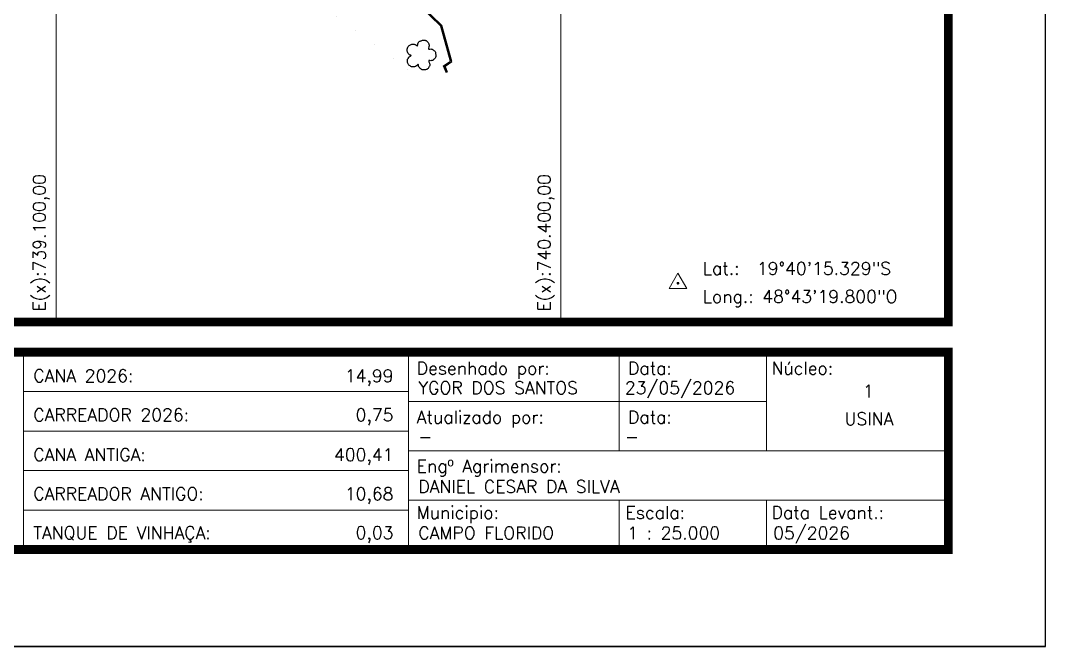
# Model space of a CAD drawing. Extents: x 736398 to 741648, y 7820208 to 7827633.
# Drawn here: x 739009 to 741648, y 7820208 to 7821821 of the extents above; entities that cross this region are included whole.
import ezdxf
from ezdxf.enums import TextEntityAlignment as Align

# ---------------------------------------------------------------- set-up
doc = ezdxf.new("R2010")
doc.units = 0
doc.linetypes.add('CONTINUO', pattern=[0])
doc.linetypes.add('LIN0', pattern=[0])
for name, color, linetype in [('CERCA', 54, 'CERCA_TopoEVN'), ('CURSOS_D_AGUA', 174, 'Continuous'), ('MARGEM', 7, 'CONTINUO'), ('MATO', 3, 'Continuous'), ('TEXTO', 7, 'Continuous')]:
    doc.layers.add(name, color=color, linetype=linetype)
doc.layers.add('MALHA', color=253, linetype='Continuous', lineweight=13)
doc.styles.add('ROMANS', font='romans')
doc.styles.add('SIMPLEX', font='simplex', dxfattribs={"height": 0.2})
doc.styles.get("Standard").update_dxf_attribs({"font": 'arial.ttf'})
doc.linetypes.add('CERCA_TopoEVN', pattern='A,0.5,-0.2,["X",Standard,S=0.1,R=0,X=-0.1,Y=-0.05],-0.2', length=0.9)

# ---------------------------------------------------------------- blocks, each defined once
blk = doc.blocks.new('MATO')
at = {"layer": 'MATO', "linetype": 'LIN0', "elevation": 1413.2, "flags": 128}
blk.add_lwpolyline([(737601.9, 7822485.5), (737601, 7822484.7), (737600, 7822483.8), (737598.9, 7822483), (737597.7, 7822482.6), (737596.4, 7822482.5), (737595.1, 7822482.5), (737594.1, 7822482.7), (737593.3, 7822483.1), (737592.5, 7822483.6), (737591.7, 7822484.1), (737591.1, 7822484.8), (737590.6, 7822485.4), (737590.2, 7822486.1), (737589.9, 7822486.8), (737589.8, 7822487.6), (737589.6, 7822488.6), (737589.5, 7822489.7), (737589.6, 7822490.8), (737589.8, 7822491.5), (737590.2, 7822492.2), (737590.6, 7822492.7), (737590.9, 7822493.3), (737591.2, 7822493.8), (737591.7, 7822494.2), (737592.5, 7822494.8), (737593.3, 7822495.3), (737593.8, 7822495.7), (737593.6, 7822495.9), (737593.1, 7822496), (737592.5, 7822496.1), (737592, 7822496.4), (737591.6, 7822496.8), (737591.1, 7822497.3), (737590.5, 7822498), (737590, 7822498.8), (737589.5, 7822499.8), (737589.2, 7822500.7), (737589.2, 7822501.7), (737589.2, 7822502.8), (737589.5, 7822503.9), (737589.9, 7822505), (737590.4, 7822505.9), (737590.7, 7822506.4), (737591.1, 7822506.7), (737591.6, 7822507), (737592.2, 7822507.5), (737593, 7822508), (737593.8, 7822508.4), (737594.6, 7822508.6), (737595.4, 7822508.7), (737596.1, 7822508.7), (737596.8, 7822508.7), (737597.4, 7822508.6), (737598, 7822508.4), (737598.5, 7822508.3), (737599, 7822508), (737599.4, 7822507.7), (737600, 7822507.1), (737600.6, 7822506.6), (737601, 7822506.3), (737601.3, 7822507), (737601.4, 7822508), (737601.5, 7822509.1), (737601.6, 7822509.5), (737601.8, 7822509.8), (737601.9, 7822510.1), (737602.3, 7822510.7), (737602.7, 7822511.2), (737603.1, 7822511.7), (737603.7, 7822511.9), (737604.3, 7822512.1), (737604.9, 7822512.3), (737605.5, 7822512.6), (737606.1, 7822512.9), (737606.7, 7822513.1), (737607.3, 7822513.2), (737608, 7822513.3), (737608.6, 7822513.3), (737609.3, 7822513.2), (737609.9, 7822513.2), (737610.5, 7822513), (737611, 7822512.8), (737611.5, 7822512.5), (737612, 7822512.2), (737612.4, 7822511.9), (737612.8, 7822511.5), (737613.1, 7822511), (737613.5, 7822510.4), (737613.8, 7822509.8), (737614.1, 7822509.1), (737614.3, 7822508.4), (737614.5, 7822507.7), (737614.5, 7822506.9), (737614.1, 7822505.5), (737613.7, 7822504.2), (737613.6, 7822503.1), (737614.3, 7822502.9), (737615.2, 7822502.9), (737616.3, 7822503.1), (737617.1, 7822503), (737617.8, 7822502.9), (737618.5, 7822502.6), (737619.3, 7822502.1), (737620, 7822501.5), (737620.6, 7822500.9), (737621.1, 7822500.7), (737621.5, 7822500.3), (737621.8, 7822499.6), (737622, 7822497.9), (737622.1, 7822496.1), (737622.1, 7822494.3), (737621.8, 7822493.3), (737621.3, 7822492.5), (737620.8, 7822491.9), (737620.3, 7822491.3), (737619.7, 7822490.8), (737619.1, 7822490.4), (737618.2, 7822490), (737617.3, 7822489.8), (737616.4, 7822489.6), (737615.4, 7822489.9), (737614.5, 7822490), (737614, 7822489.8), (737614.3, 7822488.4), (737614.8, 7822486.6), (737615.3, 7822484.9), (737615.2, 7822484), (737615, 7822483.4), (737614.7, 7822482.8), (737614.3, 7822482.1), (737613.8, 7822481.4), (737613.2, 7822480.8), (737612.8, 7822480.3), (737612.2, 7822479.9), (737611.7, 7822479.5), (737611, 7822479.3), (737610.2, 7822479.1), (737609.4, 7822479), (737608.7, 7822479), (737607.9, 7822479), (737607.2, 7822479.1), (737606.6, 7822479.2), (737606.1, 7822479.3), (737605.6, 7822479.6), (737604.9, 7822480.1), (737604.3, 7822480.8), (737603.7, 7822481.5), (737603.1, 7822482), (737602.7, 7822482.5), (737602.4, 7822483.1), (737602.3, 7822484.1), (737602.1, 7822485), (737602, 7822485.7), (737602, 7822485.7)], dxfattribs=at)

msp = doc.modelspace()

# ---------------------------------------------------------------- linework, layer by layer
at = {"layer": 'CERCA', "color": 54, "ltscale": 75, "const_width": 0.01}
msp.add_lwpolyline([(737585.3, 7824407.5), (737658.5, 7823406.2), (737607.9, 7823092.5), (737636.4, 7822964.5), (737645.9, 7822926.1), (737657.7, 7822864), (738228.9, 7822508.9), (738786.7, 7822297.9), (738958.7, 7822249.6), (739361.8, 7822120.8), (739817.4, 7821835.6), (740000.8, 7821698.8), (740045.4, 7821664.2)], dxfattribs=at)
at = {"layer": 'CURSOS_D_AGUA'}
for points in [[(740105.6, 7821686.3), (740098.1, 7821704), (740115.6, 7821716.2), (740090.9, 7821806.2), (740010.3, 7821885.4)], [(740108.4, 7821687.3), (740101.8, 7821703), (740119, 7821715), (740093.6, 7821807.8), (740014, 7821885.9)]]:
    msp.add_lwpolyline(points, dxfattribs=at)
at = {"layer": 'MALHA'}
for points in [[(740400, 7821044.1), (740400, 7822259.8)], [(739100, 7821044.1), (739100, 7822138.8)]]:
    msp.add_lwpolyline(points, dxfattribs=at)
at = {"layer": 'MARGEM', "color": 174, "linetype": 'LIN0'}
msp.add_line((741648.3, 7820208.1), (736397.9, 7820208.1), dxfattribs=at)
at = {"layer": 'MARGEM', "color": 174, "linetype": 'LIN0', "flags": 128}
msp.add_lwpolyline([(741647.9, 7820208.1), (741647.9, 7827633.1), (736397.9, 7827633.1), (736397.9, 7820208.1)], close=True, dxfattribs=at)
msp.add_lwpolyline([(741647.9, 7820208.1), (741647.9, 7827633.1), (736397.9, 7827633.1), (736397.9, 7820208.1)], close=True, dxfattribs=at)
at = {"layer": 'MARGEM', "color": 174, "linetype": 'LIN0', "const_width": 22.7, "flags": 128}
for points in [[(741397.9, 7821044.1), (741397.9, 7827383.1), (736647.9, 7827383.1), (736647.9, 7821044.1)], [(736647.9, 7820966.4), (741397.9, 7820966.4), (741397.9, 7820458.1), (736647.9, 7820458.1)]]:
    msp.add_lwpolyline(points, close=True, dxfattribs=at)
at = {"layer": 'MARGEM', "color": 7, "lineweight": 9, "flags": 128}
msp.add_lwpolyline([(740678.9, 7821130.9), (740724.6, 7821130.9), (740701.8, 7821170.4)], close=True, dxfattribs=at)
for points in [[(740703.5, 7821144.1, 3.57, 3.57, 1), (740700, 7821144.1, 0, 0, 0)], [(740703.5, 7821144.1, 3.57, 3.57, -1), (740700, 7821144.1, 0, 0, 0)]]:
    msp.add_lwpolyline(points, format="xyseb", dxfattribs=at)
at = {"layer": 'MARGEM', "color": 174, "linetype": 'LIN0', "const_width": 2.52, "flags": 128}
for points in [[(739016.4, 7820966.4), (739016.4, 7820464.4)], [(740008, 7820966.4), (740008, 7820464.4)], [(740550.3, 7820712.3), (740550.3, 7820966.4)], [(740929.7, 7820712.3), (740929.7, 7820966.4)], [(739016.4, 7820864.8), (740008, 7820864.8)], [(740008, 7820839.3), (740929.7, 7820839.3)], [(739016.4, 7820763.1), (740008, 7820763.1)], [(740008, 7820712.3), (741398.3, 7820712.3)], [(739016.4, 7820661.5), (740008, 7820661.5)], [(740008, 7820585.2), (741398.1, 7820585.2)], [(740550.3, 7820585.2), (740550.3, 7820459.3)], [(740929.7, 7820585.2), (740929.7, 7820459.3)], [(739016.4, 7820559.8), (740008, 7820559.8)]]:
    msp.add_lwpolyline(points, dxfattribs=at)

# ---------------------------------------------------------------- block references
at = {"layer": 'MATO', "xscale": 2.239684877590782, "yscale": 2.239684877590782, "zscale": 2.239684877590782}
msp.add_blockref('MATO', (-911963.1, -9698194.3), dxfattribs=at)

# ---------------------------------------------------------------- texts
at = {"layer": 'MALHA', "style": 'ROMANS'}
for s, p in [('E(x):739.100,00', (739073.3, 7821071.4)), ('E(x):740.400,00', (740373.3, 7821071.4))]:
    msp.add_text(s, height=32.5, rotation=90, dxfattribs=at).set_placement(p)
at = {"layer": 'MARGEM', "linetype": 'Continuous', "lineweight": 9, "style": 'SIMPLEX'}
for s, p in [('Desenhado por:', (740029, 7820941.2)), ('Data:', (740573.1, 7820941.2)), ('Núcleo:', (740942.7, 7820941.2)), ('Atualizado por:', (740029, 7820815.3)), ('Data:', (740573.1, 7820815.3)), ('Engº Agrimensor:', (740029, 7820689.3)), ('Municipio:', (740029, 7820569.5)), ('Escala:', (740566.6, 7820569.5)), ('Data Levant.:', (740942.7, 7820569.5))]:
    msp.add_text(s, height=32.5, dxfattribs=at).set_placement(p, align=Align.TOP_LEFT)
at = {"layer": 'MARGEM', "linetype": 'Continuous', "style": 'SIMPLEX'}
for s, p in [('CANA 2026:', (739041.6, 7820921.9)), ('YGOR DOS SANTOS', (740033.2, 7820890.9)), ('23/05/2026', (740565, 7820890.9)), ('CARREADOR 2026:', (739041.6, 7820821.2)), ('-', (740033.2, 7820765.6)), ('CANA ANTIGA:', (739041.6, 7820718.6)), ('CARREADOR ANTIGO:', (739041.6, 7820617.9)), ('DANIEL CESAR DA SILVA', (740033.2, 7820636.5)), ('TANQUE DE VINHAÇA:', (739041.6, 7820517.6)), ('CAMPO FLORIDO', (740033.2, 7820516.8)), ('1 : 25.000', (740570.8, 7820516.8)), ('05/2026', (740946.9, 7820516.8))]:
    msp.add_text(s, height=32.5, dxfattribs=at).set_placement(p, align=Align.TOP_LEFT)
for s, p in [('14,99', (739969.1, 7820921.9)), ('0,75', (739969.1, 7820821.2)), ('400,41', (739969.1, 7820718.6)), ('10,68', (739969.1, 7820617.9)), ('0,03', (739969.1, 7820517.6))]:
    msp.add_text(s, height=32.5, dxfattribs=at).set_placement(p, align=Align.TOP_RIGHT)
for s, p in [('1', (741191.7, 7820882.3)), ('USINA', (741193.4, 7820811))]:
    msp.add_text(s, height=32.5, dxfattribs=at).set_placement(p, align=Align.TOP_CENTER)
at = {"layer": 'MARGEM', "color": 7, "linetype": 'Continuous', "style": 'SIMPLEX'}
msp.add_text('-', height=32.5, dxfattribs=at).set_placement((740565, 7820765.6), align=Align.TOP_LEFT)
at = {"layer": 'TEXTO', "style": 'SIMPLEX'}
for s, p in [('Lat.:  19°40\'15.329"S', (740765.7, 7821166, 492.6)), ('Long.: 48°43\'19.800"O', (740765.7, 7821093.6, 492.6))]:
    msp.add_text(s, height=32.5, dxfattribs=at).set_placement(p)

doc.saveas('drawing.dxf')
